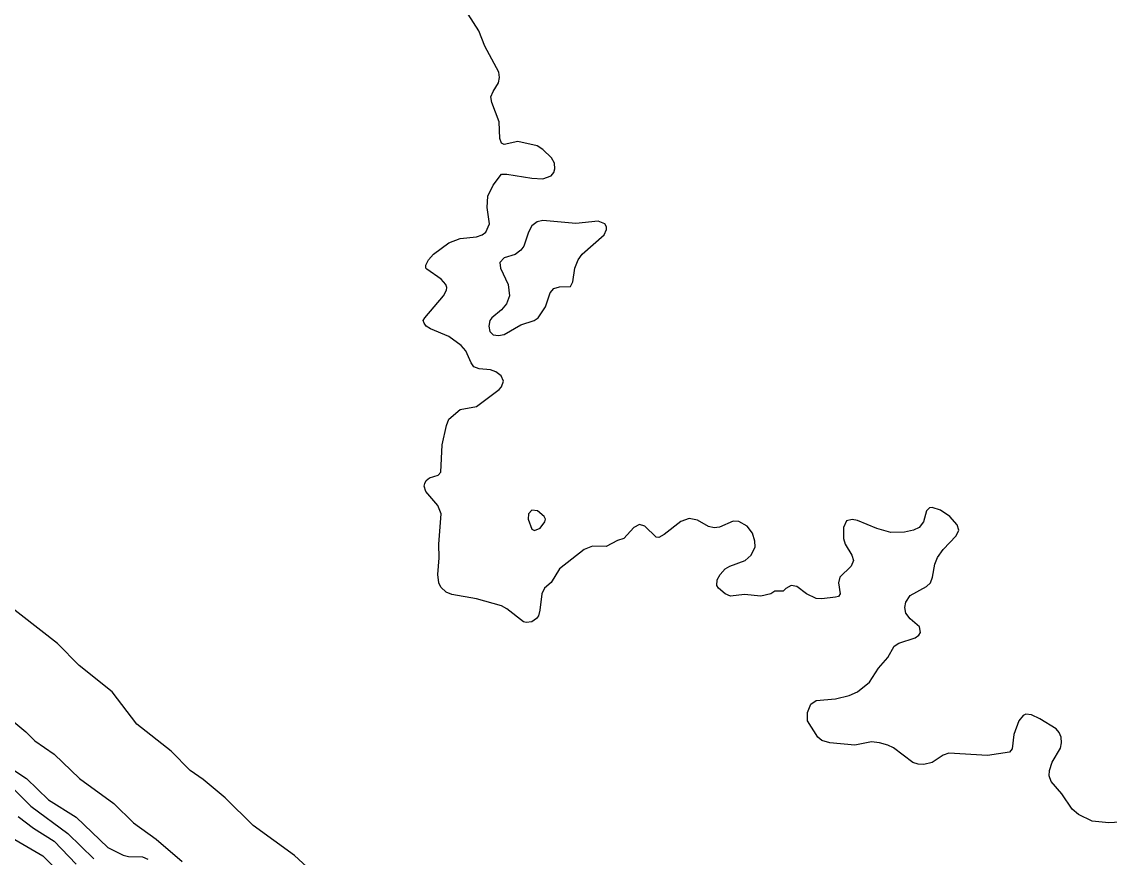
# Model space of a CAD drawing. Extents: x 474277 to 475042, y 254928 to 255625.
# Drawn here: x 474776.12 to 474806.35, y 255012.49 to 255035.73 of the extents above; entities that cross this region are included whole.
import ezdxf

# ---------------------------------------------------------------- set-up
doc = ezdxf.new("R2010")
doc.units = 0
doc.header["$MEASUREMENT"] = 0
doc.layers.add('BaseMapV2_DTM_export_MonNov09090547073261 — entities', color=1, linetype='CONTINUOUS')

msp = doc.modelspace()

# ---------------------------------------------------------------- linework, layer by layer
at = {"layer": 'BaseMapV2_DTM_export_MonNov09090547073261 — entities', "color": 15, "linetype": 'Continuous', "true_color": 0xb7484b}
for points in [[(474806.77, 255013.507, 84.25), (474806.309, 255013.474, 84.25), (474805.849, 255013.524, 84.25), (474805.466, 255013.71, 84.25), (474805.295, 255013.859, 84.25), (474805.006, 255014.278, 84.25), (474804.709, 255014.626, 84.25), (474804.649, 255014.78, 84.25), (474804.659, 255014.933, 84.25), (474804.738, 255015.163, 84.25), (474804.968, 255015.546, 84.25), (474805, 255015.7, 84.25), (474804.985, 255015.853, 84.25), (474804.929, 255015.988, 84.25), (474804.85, 255016.083, 84.25), (474804.393, 255016.366, 84.25), (474804.163, 255016.472, 84.25), (474804.009, 255016.49, 84.25), (474803.932, 255016.46, 84.25), (474803.81, 255016.313, 84.25), (474803.675, 255015.93, 84.25), (474803.626, 255015.53, 84.25), (474803.549, 255015.442, 84.25), (474802.936, 255015.342, 84.25), (474801.862, 255015.411, 84.25), (474801.709, 255015.357, 84.25), (474801.402, 255015.154, 84.25), (474801.172, 255015.091, 84.25), (474801.019, 255015.101, 84.25), (474800.865, 255015.153, 84.25), (474800.329, 255015.557, 84.25), (474800.175, 255015.635, 84.25), (474799.945, 255015.701, 84.25), (474799.715, 255015.721, 84.25), (474799.255, 255015.628, 84.25), (474798.565, 255015.693, 84.25), (474798.335, 255015.762, 84.25), (474798.229, 255015.853, 84.25), (474797.943, 255016.313, 84.25), (474797.941, 255016.543, 84.25), (474798.034, 255016.773, 84.25), (474798.182, 255016.878, 84.25), (474798.719, 255016.924, 84.25), (474799.102, 255017.012, 84.25), (474799.332, 255017.117, 84.25), (474799.661, 255017.387, 84.25), (474799.916, 255017.77, 84.25), (474800.175, 255018.066, 84.25), (474800.345, 255018.383, 84.25), (474800.482, 255018.471, 84.25), (474800.927, 255018.613, 84.25), (474801.031, 255018.69, 84.25), (474801.077, 255018.767, 84.25), (474801.048, 255018.92, 84.25), (474800.789, 255019.138, 84.25), (474800.671, 255019.303, 84.25), (474800.644, 255019.457, 84.25), (474800.672, 255019.61, 84.25), (474800.789, 255019.791, 84.25), (474801.249, 255020.045, 84.25), (474801.353, 255020.147, 84.25), (474801.417, 255020.3, 84.25), (474801.479, 255020.661, 84.25), (474801.556, 255020.844, 84.25), (474801.709, 255021.073, 84.25), (474802.066, 255021.45, 84.25), (474802.146, 255021.604, 84.25), (474802.097, 255021.757, 84.25), (474801.895, 255021.987, 84.25), (474801.632, 255022.163, 84.25), (474801.402, 255022.24, 84.25), (474801.325, 255022.231, 84.25), (474801.249, 255022.147, 84.25), (474801.164, 255021.834, 84.25), (474801.038, 255021.68, 84.25), (474800.884, 255021.604, 84.25), (474800.635, 255021.549, 84.25), (474800.252, 255021.544, 84.25), (474799.869, 255021.655, 84.25), (474799.332, 255021.876, 84.25), (474799.179, 255021.901, 84.25), (474799.025, 255021.867, 84.25), (474798.938, 255021.68, 84.25), (474798.94, 255021.374, 84.25), (474798.992, 255021.22, 84.25), (474799.176, 255020.914, 84.25), (474799.219, 255020.76, 84.25), (474799.156, 255020.607, 84.25), (474798.838, 255020.3, 84.25), (474798.806, 255020.147, 84.25), (474798.852, 255019.84, 84.25), (474798.8, 255019.763, 84.25), (474798.719, 255019.748, 84.25), (474798.335, 255019.696, 84.25), (474798.182, 255019.705, 84.25), (474797.914, 255019.84, 84.25), (474797.645, 255020.037, 84.25), (474797.492, 255020.069, 84.25), (474797.338, 255019.989, 84.25), (474797.262, 255019.912, 84.25), (474797.032, 255019.914, 84.25), (474796.919, 255019.84, 84.25), (474796.648, 255019.774, 84.25), (474796.188, 255019.815, 84.25), (474795.805, 255019.771, 84.25), (474795.651, 255019.833, 84.25), (474795.469, 255019.994, 84.25), (474795.427, 255020.07, 84.25), (474795.434, 255020.224, 84.25), (474795.52, 255020.377, 84.25), (474795.657, 255020.53, 84.25), (474795.789, 255020.607, 84.25), (474796.214, 255020.76, 84.25), (474796.377, 255020.914, 84.25), (474796.492, 255021.144, 84.25), (474796.483, 255021.297, 84.25), (474796.414, 255021.527, 84.25), (474796.265, 255021.716, 84.25), (474796.035, 255021.843, 84.25), (474795.881, 255021.853, 84.25), (474795.498, 255021.691, 84.25), (474795.345, 255021.67, 84.25), (474795.191, 255021.712, 84.25), (474794.885, 255021.884, 84.25), (474794.655, 255021.931, 84.25), (474794.425, 255021.845, 84.25), (474793.965, 255021.483, 84.25), (474793.811, 255021.398, 84.25), (474793.735, 255021.408, 84.25), (474793.428, 255021.714, 84.25), (474793.274, 255021.761, 84.25), (474793.115, 255021.68, 84.25), (474792.84, 255021.374, 84.25), (474792.661, 255021.323, 84.25), (474792.354, 255021.149, 84.25), (474791.971, 255021.159, 84.25), (474791.741, 255021.067, 84.25), (474791.05, 255020.53, 84.25), (474790.821, 255020.15, 84.25), (474790.638, 255019.994, 84.25), (474790.564, 255019.84, 84.25), (474790.512, 255019.38, 84.25), (474790.468, 255019.227, 84.25), (474790.419, 255019.15, 84.25), (474790.284, 255019.057, 84.25), (474790.131, 255019.04, 84.25), (474790.054, 255019.063, 84.25), (474789.594, 255019.423, 84.25), (474789.441, 255019.5, 84.25), (474788.751, 255019.7, 84.25), (474788.061, 255019.815, 84.25), (474787.907, 255019.88, 84.25), (474787.754, 255020.023, 84.25), (474787.701, 255020.147, 84.25), (474787.675, 255020.377, 84.25), (474787.712, 255020.837, 84.25), (474787.702, 255021.22, 84.25), (474787.769, 255022.064, 84.25), (474787.676, 255022.294, 84.25), (474787.34, 255022.677, 84.25), (474787.3, 255022.831, 84.25), (474787.313, 255022.907, 84.25), (474787.354, 255022.984, 84.25), (474787.447, 255023.057, 84.25), (474787.686, 255023.137, 84.25), (474787.759, 255023.214, 84.25), (474787.791, 255023.981, 84.25), (474787.912, 255024.517, 84.25), (474787.984, 255024.691, 84.25), (474788.291, 255024.957, 84.25), (474788.751, 255025.038, 84.25), (474789.38, 255025.514, 84.25), (474789.445, 255025.591, 84.25), (474789.497, 255025.744, 84.25), (474789.431, 255025.898, 84.25), (474789.287, 255026.006, 84.25), (474789.134, 255026.057, 84.25), (474788.827, 255026.087, 84.25), (474788.674, 255026.145, 84.25), (474788.597, 255026.257, 84.25), (474788.456, 255026.588, 84.25), (474788.324, 255026.741, 84.25), (474787.984, 255026.983, 84.25), (474787.475, 255027.201, 84.25), (474787.35, 255027.278, 84.25), (474787.292, 255027.354, 84.25), (474787.272, 255027.431, 84.25), (474787.31, 255027.508, 84.25), (474787.835, 255028.121, 84.25), (474787.913, 255028.275, 84.25), (474787.921, 255028.351, 84.25), (474787.895, 255028.428, 84.25), (474787.764, 255028.581, 84.25), (474787.37, 255028.855, 84.25), (474787.339, 255028.888, 84.25), (474787.339, 255028.965, 84.25), (474787.418, 255029.118, 84.25), (474787.556, 255029.271, 84.25), (474787.984, 255029.593, 84.25), (474788.291, 255029.707, 84.25), (474788.751, 255029.753, 84.25), (474788.904, 255029.809, 84.25), (474789.007, 255029.885, 84.25), (474789.107, 255030.115, 84.25), (474789.047, 255030.575, 84.25), (474789.067, 255030.882, 84.25), (474789.211, 255031.191, 84.25), (474789.441, 255031.497, 84.25), (474789.594, 255031.496, 84.25), (474790.284, 255031.382, 84.25), (474790.591, 255031.372, 84.25), (474790.821, 255031.452, 84.25), (474790.898, 255031.541, 84.25), (474790.921, 255031.648, 84.25), (474790.918, 255031.802, 84.25), (474790.836, 255031.955, 84.25), (474790.595, 255032.185, 84.25), (474790.437, 255032.285, 84.25), (474789.901, 255032.408, 84.25), (474789.517, 255032.322, 84.25), (474789.441, 255032.358, 84.25), (474789.398, 255032.492, 84.25), (474789.382, 255032.952, 84.25), (474789.174, 255033.489, 84.25), (474789.151, 255033.642, 84.25), (474789.209, 255033.795, 84.25), (474789.364, 255034.031, 84.25), (474789.392, 255034.179, 84.25), (474789.371, 255034.332, 84.25), (474788.981, 255035.054, 84.25), (474788.818, 255035.482, 84.25), (474788.52, 255035.942, 84.25)], [(474789.517, 255027.043, 84.25), (474789.977, 255027.311, 84.25), (474790.349, 255027.431, 84.25), (474790.464, 255027.508, 84.25), (474790.662, 255027.814, 84.25), (474790.791, 255028.198, 84.25), (474790.898, 255028.319, 84.25), (474791.051, 255028.371, 84.25), (474791.358, 255028.376, 84.25), (474791.426, 255028.505, 84.25), (474791.48, 255028.888, 84.25), (474791.57, 255029.118, 84.25), (474791.686, 255029.271, 84.25), (474792.294, 255029.808, 84.25), (474792.359, 255029.961, 84.25), (474792.358, 255030.038, 84.25), (474792.315, 255030.115, 84.25), (474792.124, 255030.195, 84.25), (474791.511, 255030.129, 84.25), (474790.591, 255030.207, 84.25), (474790.437, 255030.176, 84.25), (474790.284, 255030.057, 84.25), (474790.192, 255029.885, 84.25), (474790.067, 255029.501, 84.25), (474789.977, 255029.382, 84.25), (474789.824, 255029.267, 84.25), (474789.517, 255029.169, 84.25), (474789.399, 255029.041, 84.25), (474789.414, 255028.888, 84.25), (474789.631, 255028.428, 84.25), (474789.661, 255028.121, 84.25), (474789.58, 255027.891, 84.25), (474789.441, 255027.729, 84.25), (474789.178, 255027.508, 84.25), (474789.122, 255027.431, 84.25), (474789.09, 255027.278, 84.25), (474789.122, 255027.124, 84.25), (474789.211, 255027.037, 84.25), (474789.364, 255027.014, 84.25), (474789.517, 255027.043, 84.25)], [(474790.361, 255021.593, 84.25), (474790.514, 255021.665, 84.25), (474790.647, 255021.834, 84.25), (474790.663, 255021.91, 84.25), (474790.631, 255021.987, 84.25), (474790.444, 255022.14, 84.25), (474790.284, 255022.166, 84.25), (474790.197, 255022.064, 84.25), (474790.186, 255021.91, 84.25), (474790.284, 255021.633, 84.25), (474790.361, 255021.593, 84.25)], [(474784.84, 255011.508, 84), (474783.69, 255012.571, 84), (474782.55, 255013.399, 84), (474781.769, 255014.166, 84), (474781.16, 255014.681, 84), (474780.797, 255014.933, 84), (474780.272, 255015.47, 84), (474779.319, 255016.217, 84), (474778.629, 255017.115, 84), (474777.717, 255017.847, 84), (474777.113, 255018.46, 84), (474775.562, 255019.671, 84)], [(474775.792, 255016.375, 84), (474776.237, 255016.006, 84), (474776.482, 255015.756, 84), (474777.019, 255015.385, 84), (474777.728, 255014.703, 84), (474778.675, 255014.013, 84), (474779.219, 255013.476, 84), (474779.856, 255013.022, 84), (474780.575, 255012.403, 84)], [(474775.566, 255015.163, 84.25), (474776.252, 255014.707, 84.25), (474776.866, 255014.112, 84.25), (474777.633, 255013.63, 84.25), (474778.513, 255012.786, 84.25), (474778.936, 255012.572, 84.25), (474779.089, 255012.54, 84.25), (474779.473, 255012.529, 84.25), (474779.626, 255012.464, 84.25)], [(474775.757, 255014.549, 84.5), (474776.374, 255013.936, 84.5), (474777.403, 255013.175, 84.5), (474778.12, 255012.479, 84.5)], [(474776.022, 255013.655, 84.75), (474776.445, 255013.323, 84.75), (474777.019, 255012.966, 84.75), (474777.635, 255012.326, 84.75)], [(474775.927, 255013.016, 85), (474776.708, 255012.556, 85), (474777.393, 255011.866, 85)]]:
    msp.add_polyline3d(points, dxfattribs=at)

doc.saveas('drawing.dxf')
